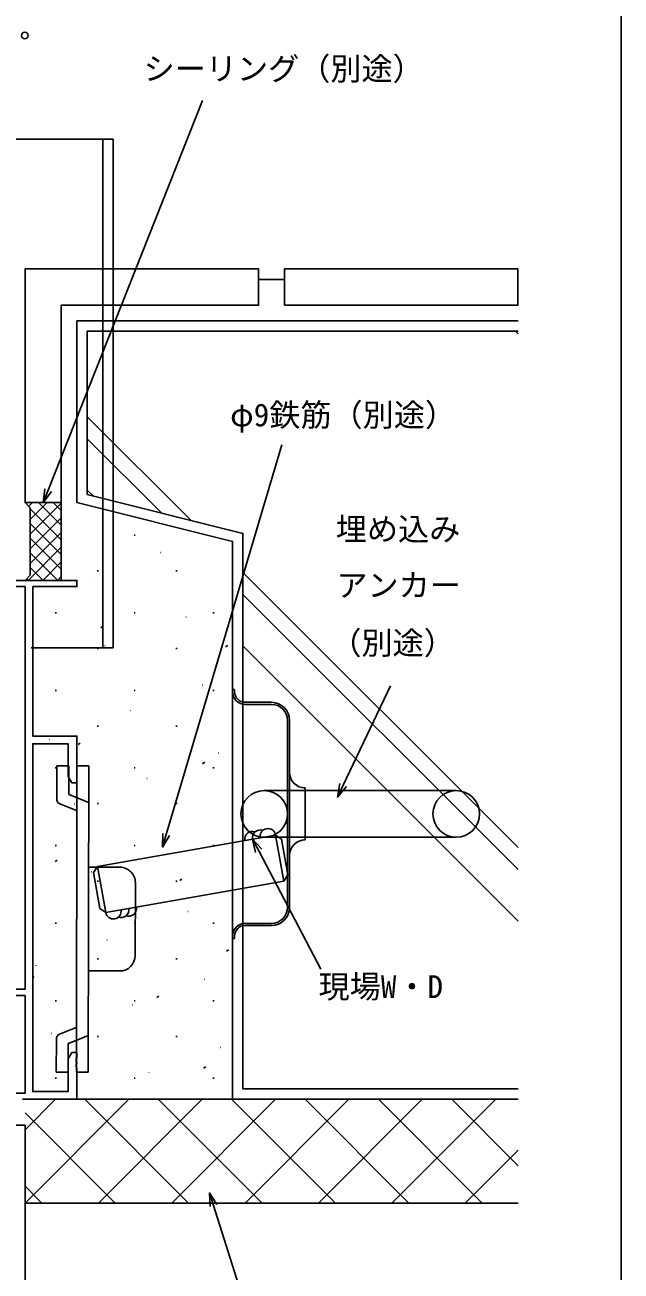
# Model space of a CAD drawing. Units: millimetres, scale not verified. Extents: x -437 to 438, y -344 to 341.
# Drawn here: x 323.3 to 438.2, y -221.8 to 18.3 of the extents above; entities that cross this region are included whole.
import ezdxf
from ezdxf.enums import TextEntityAlignment as Align

# ---------------------------------------------------------------- set-up
doc = ezdxf.new("R2010")
doc.units = ezdxf.units.MM
doc.header["$LTSCALE"] = 2
for name, color, linetype in [('0-2_YKK_11', 7, 'Continuous'), ('0-3_YKK_12', 2, 'Continuous'), ('0-4_YKK_13', 4, 'Continuous'), ('0-5_YKK_D', 6, 'Continuous'), ('0-6_YKK_ZWAK', 7, 'Continuous'), ('0-7_YSS_K', 3, 'Continuous')]:
    doc.layers.add(name, color=color, linetype=linetype)
doc.styles.add('ＭＳ ゴシック', font='')
doc.styles.get('ＭＳ ゴシック').set_extended_font_data('MS Gothic')

msp = doc.modelspace()

# ---------------------------------------------------------------- linework, layer by layer
at = {"layer": '0-2_YKK_11'}
for points in [[(324.827, -89.902), (333.327, -89.902), (333.327, -88.702), (308.327, -88.702), (308.327, -94.202), (307.327, -94.202)], [(322.827, -188.702), (333.327, -188.702), (333.327, -182.661), (333.207, -182.477), (333.207, -181.927), (333.327, -181.744), (333.327, -181.661), (333.207, -181.477), (333.207, -180.927), (333.327, -180.744), (333.327, -179.702), (332.327, -179.702), (331.627, -180.915), (331.627, -187.202), (324.827, -187.202), (324.827, -120.202), (331.627, -120.202), (331.627, -126.49), (332.327, -127.702), (333.327, -127.702), (333.327, -118.702), (324.827, -118.702), (324.827, -89.902)], [(286.127, -168.702), (323.327, -168.702), (323.327, -187.502), (316.827, -187.502)]]:
    msp.add_lwpolyline(points, dxfattribs=at)
msp.add_lwpolyline([(323.327, -167.502), (323.327, -89.902), (309.827, -89.902), (309.827, -95.702), (308.827, -95.702), (308.827, -167.502)], close=True, dxfattribs=at)
at = {"layer": '0-3_YKK_12'}
for p, q in [((340.327, -3.707), (179.827, -3.707)), ((338.327, -3.707), (338.327, -28.702)), ((338.327, -28.702), (338.327, -101.706)), ((324.527, -101.708), (340.327, -101.708))]:
    msp.add_line(p, q, dxfattribs=at)
msp.add_lwpolyline([(340.327, -3.707), (340.327, -28.702), (340.327, -101.706)], dxfattribs=at)
at = {"layer": '0-4_YKK_13'}
for p, q in [((363.327, -109.702), (363.327, -110.202)), ((363.727, -109.702), (363.327, -109.702)), ((363.327, -110.202), (363.327, -157.202)), ((363.727, -109.702), (363.727, -110.202)), ((370.827, -112.202), (365.727, -112.202)), ((370.827, -112.602), (365.727, -112.602)), ((373.927, -125.702), (373.927, -115.702)), ((374.327, -125.702), (374.327, -115.702)), ((329.441, -130.829), (329.451, -124.453)), ((329.452, -124.452), (331.752, -124.456)), ((331.751, -124.456), (331.743, -129.956)), ((333.231, -183.458), (333.327, -124.458)), ((333.326, -124.458), (335.623, -124.462)), ((335.531, -183.462), (335.623, -124.462)), ((373.927, -125.702), (373.927, -141.702)), ((374.327, -141.702), (374.327, -125.702)), ((406.427, -129.202), (369.427, -129.202)), ((377.327, -128.702), (377.327, -138.702)), ((330.065, -131.757), (333.238, -133.045)), ((406.427, -138.202), (369.427, -138.202)), ((335.595, -143.962), (341.595, -143.972)), ((373.927, -151.702), (373.927, -141.702)), ((374.327, -151.702), (374.327, -141.702)), ((344.567, -160.976), (344.59, -146.977)), ((365.727, -154.802), (370.827, -154.802)), ((365.727, -155.202), (370.827, -155.202)), ((363.327, -157.202), (363.327, -157.702)), ((363.327, -157.702), (363.727, -157.702)), ((363.727, -157.202), (363.727, -157.702)), ((335.564, -163.962), (341.562, -163.972)), ((329.995, -176.148), (333.171, -174.871)), ((329.368, -177.074), (329.357, -183.452)), ((331.666, -177.955), (333.167, -177.351)), ((333.167, -177.351), (335.469, -176.426)), ((331.658, -183.455), (331.666, -177.955)), ((329.357, -183.452), (331.657, -183.455)), ((333.231, -183.458), (335.531, -183.462))]:
    msp.add_line(p, q, dxfattribs=at)
msp.add_lwpolyline([(331.743, -129.956), (333.242, -130.564), (335.54, -131.497)], dxfattribs=at)
msp.add_circle((369.427, -133.702), 4.5, dxfattribs=at)
for centre, radius, start, end in [((365.727, -110.202), 2.4, 180, 270), ((365.727, -110.202), 2, 180, 270), ((370.827, -115.702), 3.5, 0, 90), ((370.827, -115.702), 3.1, 0, 90), ((377.327, -125.702), 3, 180, 270), ((406.427, -133.702), 4.5, 90, 270), ((406.427, -133.702), 4.5, 270, 90), ((330.442, -130.831), 1, 179.90534, 247.9075), ((377.327, -141.702), 3, 90, 180), ((341.59, -146.972), 3, 359.90656, 89.9066), ((370.827, -151.702), 3.1, 270, 0), ((370.827, -151.702), 3.5, 270, 0), ((365.727, -157.202), 2.4, 90, 180), ((365.727, -157.202), 2, 90, 180), ((341.567, -160.972), 3, 269.90689, 359.90656), ((330.368, -177.076), 1, 111.90869, 179.90534)]:
    msp.add_arc(centre, radius, start, end, dxfattribs=at)
at = {"layer": '0-5_YKK_D'}
for points in [[(326.827, -73.702), (327.766, -71.331), (357.514, 3.788)], [(349.793, -140.105), (350.519, -137.66), (372.798, -62.581)], [(328.401, -71.583), (326.827, -73.702), (327.131, -71.08)], [(383.544, -130.448), (384.639, -128.145), (393.736, -109.003)], [(385.256, -128.438), (383.544, -130.448), (384.022, -127.852)], [(351.174, -137.854), (349.793, -140.105), (349.864, -137.466)], [(367.758, -141.133), (367.18, -138.558), (368.969, -140.499)], [(367.18, -138.558), (368.363, -140.816), (380.31, -163.617)], [(358.984, -209.378), (358.867, -206.741), (360.287, -208.966)], [(358.867, -206.741), (359.636, -209.172), (374.14, -255.021)]]:
    msp.add_lwpolyline(points, dxfattribs=at)
msp.add_circle((323.294, 16.296), 0.637, dxfattribs=at)
at = {"layer": '0-6_YKK_ZWAK'}
msp.add_lwpolyline([(-436.8, -343.7), (438.2, -343.7), (438.2, 306.3)], dxfattribs=at)
at = {"layer": '0-7_YSS_K'}
for p, q in [((368.327, -30.702), (373.327, -30.702)), ((418.362, -30.702), (418.327, -30.702)), ((417.855, -40.702), (418.362, -41.209)), ((335.327, -57.169), (355.289, -77.131)), ((335.327, -61.412), (349.632, -75.717)), ((335.327, -71.312), (336.433, -72.417)), ((324.327, -74.702), (323.327, -73.702)), ((324.056, -74.431), (324.784, -73.702)), ((324.327, -76.987), (327.613, -73.702)), ((324.327, -79.816), (330.327, -73.816)), ((330.327, -78.082), (325.948, -73.702)), ((330.327, -75.253), (328.776, -73.702)), ((330.327, -73.702), (330.327, -88.702)), ((324.327, -74.702), (324.327, -87.7)), ((330.327, -80.91), (324.327, -74.91)), ((324.327, -82.644), (330.327, -76.644)), ((330.327, -83.739), (324.327, -77.739)), ((324.327, -85.473), (330.327, -79.473)), ((330.327, -86.567), (324.327, -80.567)), ((344.337, -79.997), (344.587, -79.997)), ((323.926, -88.702), (330.327, -82.301)), ((329.634, -88.702), (324.327, -83.396)), ((349.441, -83.348), (349.488, -83.331)), ((326.806, -88.702), (324.327, -86.224)), ((326.755, -88.702), (330.327, -85.13)), ((324.327, -87.702), (323.327, -88.702)), ((323.977, -88.702), (323.652, -88.377)), ((329.583, -88.702), (330.327, -87.958)), ((335.741, -88.199), (335.772, -88.188)), ((337.212, -86.872), (337.462, -86.872)), ((352.412, -86.872), (352.662, -86.872)), ((365.327, -87.169), (418.362, -140.204)), ((365.327, -91.412), (418.362, -144.447)), ((329.137, -94.947), (329.387, -94.947)), ((344.337, -94.947), (344.587, -94.947)), ((354.32, -95.825), (354.367, -95.808)), ((359.537, -94.947), (359.787, -94.947)), ((337.966, -97.831), (338.383, -97.555)), ((337.212, -101.822), (337.462, -101.822)), ((338.72, -101.349), (338.767, -101.332)), ((352.412, -101.822), (352.662, -101.822)), ((361.979, -101.526), (362.396, -101.25)), ((365.327, -101.312), (418.362, -154.347)), ((329.137, -109.897), (329.387, -109.897)), ((344.337, -109.897), (344.587, -109.897)), ((357.55, -108.886), (357.598, -108.869)), ((359.537, -109.897), (359.787, -109.897)), ((343.599, -113.826), (343.646, -113.809)), ((337.212, -116.772), (337.462, -116.772)), ((352.412, -116.772), (352.662, -116.772)), ((327.999, -119.35), (328.046, -119.334)), ((333.544, -120.347), (333.961, -120.071)), ((360.545, -122.03), (360.592, -122.013)), ((329.137, -124.847), (329.387, -124.847)), ((344.337, -124.847), (344.587, -124.847)), ((357.557, -124.042), (357.974, -123.766)), ((359.537, -124.847), (359.787, -124.847)), ((346.829, -126.887), (346.877, -126.87)), ((332.878, -131.827), (332.925, -131.81)), ((337.212, -131.722), (337.462, -131.722)), ((352.412, -131.722), (352.662, -131.722)), ((371.61, -137.773), (337.306, -143.855)), ((329.137, -139.797), (329.387, -139.797)), ((344.337, -139.797), (344.587, -139.797)), ((349.824, -140.031), (349.871, -140.015)), ((359.537, -139.797), (359.787, -139.797)), ((329.121, -142.863), (329.538, -142.587)), ((336.108, -144.888), (336.156, -144.871)), ((353.135, -146.558), (353.552, -146.282)), ((337.212, -146.672), (337.462, -146.672)), ((373.181, -146.635), (338.877, -152.716)), ((352.412, -146.672), (352.662, -146.672)), ((354.704, -152.508), (354.751, -152.491)), ((329.137, -154.747), (329.387, -154.747)), ((344.337, -154.747), (344.587, -154.747)), ((359.537, -154.747), (359.787, -154.747)), ((339.103, -158.032), (339.15, -158.016)), ((362.159, -160.174), (362.576, -159.898)), ((325.387, -162.889), (325.435, -162.873)), ((337.212, -161.622), (337.462, -161.622)), ((352.412, -161.622), (352.662, -161.622)), ((324.896, -165.249), (325.116, -165.103)), ((357.934, -165.569), (357.981, -165.552)), ((329.137, -169.697), (329.387, -169.697)), ((344.337, -169.697), (344.587, -169.697)), ((348.713, -169.074), (349.13, -168.798)), ((359.537, -169.697), (359.787, -169.697)), ((343.983, -170.509), (344.03, -170.493)), ((328.382, -176.034), (328.429, -176.017)), ((337.212, -176.572), (337.462, -176.572)), ((352.412, -176.572), (352.662, -176.572)), ((360.928, -178.713), (360.975, -178.697)), ((357.737, -182.69), (358.154, -182.414)), ((329.137, -184.647), (329.387, -184.647)), ((344.337, -184.647), (344.587, -184.647)), ((347.213, -183.57), (347.26, -183.553)), ((359.537, -184.647), (359.787, -184.647)), ((343.325, -188.702), (323.327, -208.7)), ((329.183, -188.702), (323.327, -194.558)), ((363.327, -188.702), (332.827, -188.702)), ((354.867, -208.702), (334.867, -188.702)), ((357.467, -188.702), (337.467, -208.702)), ((369.009, -208.702), (349.009, -188.702)), ((371.61, -188.702), (351.61, -208.702)), ((383.151, -208.702), (363.151, -188.702)), ((385.752, -188.702), (365.752, -208.702)), ((397.293, -208.702), (377.293, -188.702)), ((399.894, -188.702), (379.894, -208.702)), ((411.435, -208.702), (391.435, -188.702)), ((414.036, -188.702), (394.036, -208.702)), ((418.362, -201.487), (405.577, -188.702)), ((340.725, -208.702), (323.327, -191.305)), ((418.362, -198.518), (408.178, -208.702)), ((326.582, -208.702), (323.327, -205.447)), ((418.362, -208.702), (323.327, -208.702))]:
    msp.add_line(p, q, dxfattribs=at)
for points in [[(330.327, -35.702), (330.327, -73.702), (323.327, -73.702), (323.327, -28.702), (368.327, -28.702), (368.327, -35.702)], [(373.327, -35.702), (373.327, -28.702), (418.327, -28.702), (418.327, -35.702)], [(371.61, -137.773), (373.181, -146.635), (373.991, -145.475), (372.769, -138.583)], [(338.877, -152.713), (337.306, -143.852), (336.496, -145.011), (337.718, -151.903)], [(323.327, -193.702), (306.327, -193.702), (306.327, -208.702), (303.327, -208.702), (303.327, -248.702), (323.327, -248.702), (323.327, -238.702), (318.327, -238.702), (318.327, -223.702), (323.327, -223.702)]]:
    msp.add_lwpolyline(points, close=True, dxfattribs=at)
for points in [[(418.362, -38.702), (333.327, -38.702), (333.327, -73.702), (363.327, -81.202), (363.327, -188.702), (418.362, -188.702)], [(418.362, -40.702), (335.327, -40.702), (335.327, -72.141), (365.327, -79.641), (365.327, -186.702), (418.362, -186.702)]]:
    msp.add_lwpolyline(points, dxfattribs=at)
for centre, start, end in [((368.657, -138.296), 70.04391, 190.04392), ((370.134, -138.034), 10.04394, 190.04392), ((367.18, -138.558), 70.04391, 190.04392), ((340.353, -152.449), 190.04394, 10.04392), ((341.83, -152.188), 250.04391, 10.04392), ((343.307, -151.926), 250.04391, 10.04392)]:
    msp.add_arc(centre, 1.5, start, end, dxfattribs=at)

# ---------------------------------------------------------------- texts
at = {"layer": '0-5_YKK_D', "style": 'ＭＳ ゴシック'}
for s, p in [('シーリング（別途）', (346.177, 6.369)), ('φ9鉄筋（別途）', (362.858, -60.342)), ('埋め込み', (383.226, -82.338)), ('アンカー', (383.328, -93.156)), ('（別途）', (382.169, -104.281)), ('現場W・D', (379.901, -170.504))]:
    msp.add_text(s, height=4.399, dxfattribs=at).set_placement(p, align=Align.BOTTOM_LEFT)

doc.saveas('drawing.dxf')
